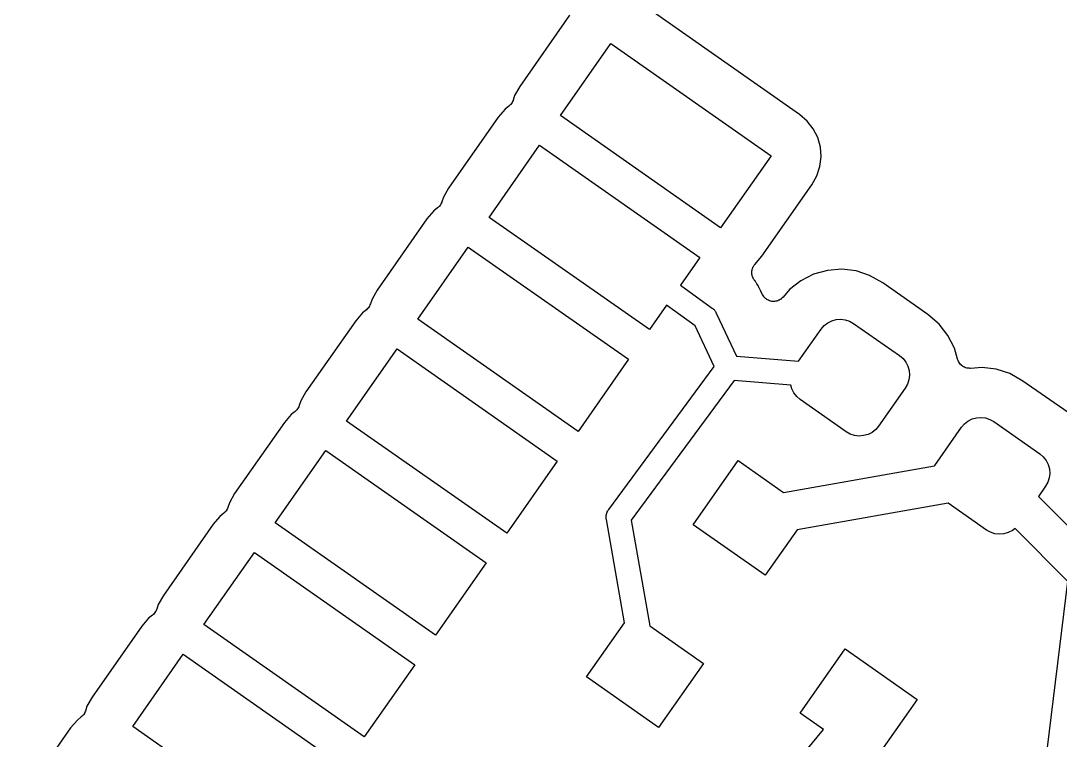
# Model space of a CAD drawing. Extents: x 4.9 to 6.91, y -5.73 to -3.72.
# Drawn here: x 5.8078 to 6.226, y -4.8033 to -4.5139 of the extents above; entities that cross this region are included whole.
import ezdxf

# ---------------------------------------------------------------- set-up
doc = ezdxf.new("R2010")
doc.units = 0
doc.header["$MEASUREMENT"] = 0
doc.layers.add('BLACK', color=7, linetype='CONTINUOUS')

msp = doc.modelspace()

# ---------------------------------------------------------------- linework, layer by layer
at = {"layer": 'BLACK', "linetype": 'CONTINUOUS'}
for p, q in [((6.12104, -4.55156), (6.05695, -4.50668)), ((6.02858, -4.51168), (6.00854, -4.54031)), ((6.02488, -4.55205), (6.0452, -4.52302)), ((6.0452, -4.52302), (6.1097, -4.56819)), ((6.00854, -4.54031), (6.00649, -4.54395)), ((6.00584, -4.54592), (6.00565, -4.54634)), ((6.00586, -4.54587), (6.00584, -4.54592)), ((6.00587, -4.54585), (6.00586, -4.54586)), ((6.00586, -4.54586), (6.00586, -4.54587)), ((6.00586, -4.54587), (6.00586, -4.54587)), ((6.00649, -4.54395), (6.00587, -4.54585)), ((6.00263, -4.54946), (5.9999, -4.55264)), ((6.0042, -4.54823), (6.00263, -4.54946)), ((6.00453, -4.54791), (6.0042, -4.54823)), ((6.00487, -4.5476), (6.00453, -4.54791)), ((6.00488, -4.54758), (6.00487, -4.5476)), ((6.00491, -4.54756), (6.00488, -4.54758)), ((6.00517, -4.54718), (6.00491, -4.54756)), ((6.00544, -4.54681), (6.00517, -4.54718)), ((6.00545, -4.54678), (6.00544, -4.54681)), ((6.00547, -4.54676), (6.00545, -4.54678)), ((6.00565, -4.54634), (6.00547, -4.54676)), ((5.9999, -4.55264), (5.97986, -4.58126)), ((6.08938, -4.59721), (6.02488, -4.55205)), ((6.12422, -4.55429), (6.12104, -4.55156)), ((6.12665, -4.55739), (6.12422, -4.55429)), ((6.12844, -4.5609), (6.12665, -4.55739)), ((6.1295, -4.5647), (6.12844, -4.5609)), ((5.9962, -4.59301), (6.01653, -4.56398)), ((6.01653, -4.56398), (6.08103, -4.60914)), ((6.1298, -4.56863), (6.1295, -4.5647)), ((6.1097, -4.56819), (6.08938, -4.59721)), ((6.12933, -4.57254), (6.1298, -4.56863)), ((6.1281, -4.57628), (6.12933, -4.57254)), ((6.12605, -4.57993), (6.1281, -4.57628)), ((5.97986, -4.58126), (5.97781, -4.58491)), ((6.106, -4.60855), (6.12605, -4.57993)), ((5.97676, -4.58776), (5.97649, -4.58814)), ((5.97677, -4.58774), (5.97676, -4.58776)), ((5.97679, -4.58772), (5.97677, -4.58774)), ((5.97697, -4.5873), (5.97679, -4.58772)), ((5.97716, -4.58688), (5.97697, -4.5873)), ((5.97718, -4.58682), (5.97716, -4.58688)), ((5.97719, -4.58681), (5.97718, -4.58682)), ((5.97718, -4.58682), (5.97718, -4.58682)), ((5.97718, -4.58682), (5.97718, -4.58682)), ((5.97781, -4.58491), (5.97719, -4.58681)), ((5.97395, -4.59042), (5.97122, -4.5936)), ((5.97552, -4.58919), (5.97395, -4.59042)), ((5.97585, -4.58887), (5.97552, -4.58919)), ((5.97619, -4.58856), (5.97585, -4.58887)), ((5.97621, -4.58853), (5.97619, -4.58856)), ((5.97623, -4.58851), (5.97621, -4.58853)), ((5.97649, -4.58814), (5.97623, -4.58851)), ((5.97122, -4.5936), (5.95118, -4.62222)), ((6.0607, -4.63817), (5.9962, -4.59301)), ((5.96752, -4.63396), (5.98785, -4.60494)), ((5.98785, -4.60494), (6.05235, -4.6501)), ((6.1031, -4.61194), (6.106, -4.60855)), ((6.08103, -4.60914), (6.07326, -4.62023)), ((6.10239, -4.61301), (6.10247, -4.61288)), ((6.10247, -4.61288), (6.10254, -4.61274)), ((6.10254, -4.61274), (6.10273, -4.61247)), ((6.10273, -4.61247), (6.1029, -4.61218)), ((6.1029, -4.61218), (6.10301, -4.61207)), ((6.10301, -4.61207), (6.1031, -4.61194)), ((6.1019, -4.61489), (6.10192, -4.61474)), ((6.10191, -4.61523), (6.1019, -4.61489)), ((6.1019, -4.61556), (6.10191, -4.61523)), ((6.10193, -4.61571), (6.1019, -4.61556)), ((6.10192, -4.61474), (6.10193, -4.61459)), ((6.10193, -4.61459), (6.102, -4.61426)), ((6.10194, -4.61587), (6.10193, -4.61571)), ((6.10201, -4.61619), (6.10194, -4.61587)), ((6.102, -4.61426), (6.10205, -4.61393)), ((6.10207, -4.61652), (6.10201, -4.61619)), ((6.10205, -4.61393), (6.10211, -4.61378)), ((6.10212, -4.61667), (6.10207, -4.61652)), ((6.10211, -4.61378), (6.10214, -4.61363)), ((6.10216, -4.61682), (6.10212, -4.61667)), ((6.10214, -4.61363), (6.10228, -4.61333)), ((6.1023, -4.61712), (6.10216, -4.61682)), ((6.10228, -4.61333), (6.10239, -4.61301)), ((6.1268, -4.61586), (6.12165, -4.61847)), ((6.13236, -4.61431), (6.1268, -4.61586)), ((6.13811, -4.61387), (6.13236, -4.61431)), ((6.14385, -4.61456), (6.13811, -4.61387)), ((6.14933, -4.61635), (6.14385, -4.61456)), ((6.15458, -4.61931), (6.14933, -4.61635)), ((6.07326, -4.62023), (6.0856, -4.62922)), ((6.10242, -4.61743), (6.1023, -4.61712)), ((6.1025, -4.61756), (6.10242, -4.61743)), ((6.10256, -4.6177), (6.1025, -4.61756)), ((6.10276, -4.61798), (6.10256, -4.6177)), ((6.10294, -4.61826), (6.10276, -4.61798)), ((6.10304, -4.61837), (6.10294, -4.61826)), ((6.10313, -4.6185), (6.10304, -4.61837)), ((6.10318, -4.61855), (6.10313, -4.6185)), ((6.10321, -4.61859), (6.10318, -4.61855)), ((6.10364, -4.6193), (6.10321, -4.61859)), ((6.10378, -4.61949), (6.10364, -4.6193)), ((6.1039, -4.61969), (6.10378, -4.61949)), ((6.10394, -4.61975), (6.1039, -4.61969)), ((6.10444, -4.62041), (6.10394, -4.61975)), ((6.10494, -4.62144), (6.10444, -4.62041)), ((6.12165, -4.61847), (6.11711, -4.62204)), ((6.17272, -4.63201), (6.15458, -4.61931)), ((5.95118, -4.62222), (5.94913, -4.62587)), ((6.10501, -4.62156), (6.10494, -4.62144)), ((6.10555, -4.62271), (6.10501, -4.62156)), ((6.10557, -4.62276), (6.10555, -4.62271)), ((6.10555, -4.62271), (6.10555, -4.62271)), ((6.10619, -4.62402), (6.10557, -4.62276)), ((6.1062, -4.62405), (6.10619, -4.62402)), ((6.10622, -4.62408), (6.1062, -4.62405)), ((6.10646, -4.62447), (6.10622, -4.62408)), ((6.10669, -4.62485), (6.10646, -4.62447)), ((6.10672, -4.62488), (6.10669, -4.62485)), ((6.10673, -4.62491), (6.10672, -4.62488)), ((6.10705, -4.62524), (6.10673, -4.62491)), ((6.10735, -4.62557), (6.10705, -4.62524)), ((6.11439, -4.6252), (6.11406, -4.6255)), ((6.11441, -4.62517), (6.11439, -4.6252)), ((6.11444, -4.62515), (6.11441, -4.62517)), ((6.11448, -4.6251), (6.11444, -4.62515)), ((6.11711, -4.62204), (6.11448, -4.6251)), ((5.94751, -4.62951), (5.94717, -4.62983)), ((5.94753, -4.62949), (5.94751, -4.62951)), ((5.94755, -4.62947), (5.94753, -4.62949)), ((5.94781, -4.6291), (5.94755, -4.62947)), ((5.94808, -4.62872), (5.94781, -4.6291)), ((5.94809, -4.6287), (5.94808, -4.62872)), ((5.94811, -4.62867), (5.94809, -4.6287)), ((5.94829, -4.62825), (5.94811, -4.62867)), ((5.94849, -4.62783), (5.94829, -4.62825)), ((5.9485, -4.62778), (5.94849, -4.62783)), ((5.94851, -4.62777), (5.9485, -4.62778)), ((5.9485, -4.62778), (5.9485, -4.62778)), ((5.9485, -4.62778), (5.9485, -4.62778)), ((5.94913, -4.62587), (5.94851, -4.62777)), ((6.06762, -4.62829), (6.0607, -4.63817)), ((6.07915, -4.6367), (6.06762, -4.62829)), ((6.0856, -4.62922), (6.08562, -4.62923)), ((6.08562, -4.62923), (6.08599, -4.6295)), ((6.08599, -4.6295), (6.08616, -4.62963)), ((6.08616, -4.62963), (6.08618, -4.62965)), ((6.10738, -4.62559), (6.10735, -4.62557)), ((6.1074, -4.62562), (6.10738, -4.62559)), ((6.10778, -4.62588), (6.1074, -4.62562)), ((6.10814, -4.62615), (6.10778, -4.62588)), ((6.10817, -4.62616), (6.10814, -4.62615)), ((6.1082, -4.62618), (6.10817, -4.62616)), ((6.10861, -4.62637), (6.1082, -4.62618)), ((6.10903, -4.62656), (6.10861, -4.62637)), ((6.10906, -4.62657), (6.10903, -4.62656)), ((6.10909, -4.62658), (6.10906, -4.62657)), ((6.10953, -4.62668), (6.10909, -4.62658)), ((6.10997, -4.62679), (6.10953, -4.62668)), ((6.11001, -4.62679), (6.10997, -4.62679)), ((6.11004, -4.6268), (6.11001, -4.62679)), ((6.11049, -4.62682), (6.11004, -4.6268)), ((6.11095, -4.62684), (6.11049, -4.62682)), ((6.11098, -4.62683), (6.11095, -4.62684)), ((6.11102, -4.62683), (6.11098, -4.62683)), ((6.11146, -4.62676), (6.11102, -4.62683)), ((6.11191, -4.62669), (6.11146, -4.62676)), ((6.11195, -4.62668), (6.11191, -4.62669)), ((6.11198, -4.62667), (6.11195, -4.62668)), ((6.1124, -4.62651), (6.11198, -4.62667)), ((6.11283, -4.62636), (6.1124, -4.62651)), ((6.11286, -4.62634), (6.11283, -4.62636)), ((6.11289, -4.62633), (6.11286, -4.62634)), ((6.11328, -4.62609), (6.11289, -4.62633)), ((6.11367, -4.62586), (6.11328, -4.62609)), ((6.11369, -4.62583), (6.11367, -4.62586)), ((6.11372, -4.62582), (6.11369, -4.62583)), ((6.11406, -4.6255), (6.11372, -4.62582)), ((5.94527, -4.63138), (5.94255, -4.63456)), ((5.94684, -4.63015), (5.94527, -4.63138)), ((5.94717, -4.62983), (5.94684, -4.63015)), ((6.08618, -4.62965), (6.0864, -4.62981)), ((6.0864, -4.62981), (6.08654, -4.62997)), ((6.08654, -4.62997), (6.08671, -4.63011)), ((6.08671, -4.63011), (6.08687, -4.63033)), ((6.08687, -4.63033), (6.08705, -4.63053)), ((6.08705, -4.63053), (6.08716, -4.63071)), ((6.08716, -4.63071), (6.08729, -4.63089)), ((6.08729, -4.63089), (6.08741, -4.63113)), ((6.08741, -4.63113), (6.08742, -4.63115)), ((6.08742, -4.63115), (6.08751, -4.63135)), ((6.08751, -4.63135), (6.08771, -4.63176)), ((6.08771, -4.63176), (6.08772, -4.63178)), ((6.08772, -4.63178), (6.09576, -4.64887)), ((6.17729, -4.63593), (6.17272, -4.63201)), ((5.94255, -4.63456), (5.9225, -4.66318)), ((6.03202, -4.67913), (5.96752, -4.63396)), ((6.08682, -4.65298), (6.07915, -4.6367)), ((6.12076, -4.65087), (6.12981, -4.63794)), ((6.12981, -4.63794), (6.13101, -4.63655)), ((6.13101, -4.63655), (6.13245, -4.63542)), ((6.13245, -4.63542), (6.13408, -4.63459)), ((6.13408, -4.63459), (6.13585, -4.6341)), ((6.13585, -4.6341), (6.13768, -4.63396)), ((6.13768, -4.63396), (6.1395, -4.63418)), ((6.1395, -4.63418), (6.14124, -4.63475)), ((6.14124, -4.63475), (6.14284, -4.63565)), ((6.14284, -4.63565), (6.16138, -4.64863)), ((6.18085, -4.64047), (6.17729, -4.63593)), ((6.18346, -4.64562), (6.18085, -4.64047)), ((5.93884, -4.67492), (5.95917, -4.6459)), ((5.95917, -4.6459), (6.02367, -4.69106)), ((6.18471, -4.6501), (6.18346, -4.64562)), ((6.05235, -4.6501), (6.03202, -4.67913)), ((6.09576, -4.64887), (6.12076, -4.65087)), ((6.16138, -4.64863), (6.16277, -4.64983)), ((6.16277, -4.64983), (6.1639, -4.65127)), ((6.18488, -4.65054), (6.18471, -4.6501)), ((6.18505, -4.65098), (6.18488, -4.65054)), ((6.04438, -4.71051), (6.08682, -4.65298)), ((6.1639, -4.65127), (6.16473, -4.6529)), ((6.16473, -4.6529), (6.16522, -4.65467)), ((6.16522, -4.65467), (6.16536, -4.6565)), ((6.18506, -4.65099), (6.18505, -4.65098)), ((6.18507, -4.65101), (6.18506, -4.65099)), ((6.18532, -4.65141), (6.18507, -4.65101)), ((6.18557, -4.6518), (6.18532, -4.65141)), ((6.18558, -4.65182), (6.18557, -4.6518)), ((6.18559, -4.65184), (6.18558, -4.65182)), ((6.18591, -4.65218), (6.18559, -4.65184)), ((6.18623, -4.65252), (6.18591, -4.65218)), ((6.18625, -4.65253), (6.18623, -4.65252)), ((6.18626, -4.65254), (6.18625, -4.65253)), ((6.18665, -4.65281), (6.18626, -4.65254)), ((6.18703, -4.65308), (6.18665, -4.65281)), ((6.18705, -4.65309), (6.18703, -4.65308)), ((6.18706, -4.6531), (6.18705, -4.65309)), ((6.18749, -4.65329), (6.18706, -4.6531)), ((6.18792, -4.65349), (6.18749, -4.65329)), ((6.18794, -4.65349), (6.18792, -4.65349)), ((6.18795, -4.6535), (6.18794, -4.65349)), ((6.18841, -4.6536), (6.18795, -4.6535)), ((6.18887, -4.65371), (6.18841, -4.6536)), ((6.18889, -4.65371), (6.18887, -4.65371)), ((6.18891, -4.65372), (6.18889, -4.65371)), ((6.18937, -4.65373), (6.18891, -4.65372)), ((6.18984, -4.65375), (6.18937, -4.65373)), ((6.18988, -4.65374), (6.18984, -4.65375)), ((6.18991, -4.65374), (6.18988, -4.65374)), ((6.18988, -4.65374), (6.18988, -4.65374)), ((6.18988, -4.65374), (6.18988, -4.65374)), ((6.19455, -4.65339), (6.18991, -4.65374)), ((6.20028, -4.65408), (6.19455, -4.65339)), ((6.20577, -4.65587), (6.20028, -4.65408)), ((6.09485, -4.65867), (6.05344, -4.71481)), ((6.1176, -4.66049), (6.09485, -4.65867)), ((6.16514, -4.65832), (6.16457, -4.66006)), ((6.16536, -4.6565), (6.16514, -4.65832)), ((6.21101, -4.65883), (6.20577, -4.65587)), ((6.22916, -4.67153), (6.21101, -4.65883)), ((6.11803, -4.66202), (6.1176, -4.66049)), ((6.11886, -4.66365), (6.11803, -4.66202)), ((6.16368, -4.66166), (6.15295, -4.67697)), ((6.16457, -4.66006), (6.16368, -4.66166)), ((5.92045, -4.66683), (5.91983, -4.66873)), ((5.9225, -4.66318), (5.92045, -4.66683)), ((6.11999, -4.66509), (6.11886, -4.66365)), ((6.12138, -4.66629), (6.11999, -4.66509)), ((6.13993, -4.67927), (6.12138, -4.66629)), ((5.91816, -4.6711), (5.91659, -4.67234)), ((5.91849, -4.67079), (5.91816, -4.6711)), ((5.91883, -4.67047), (5.91849, -4.67079)), ((5.91885, -4.67045), (5.91883, -4.67047)), ((5.91887, -4.67043), (5.91885, -4.67045)), ((5.91913, -4.67005), (5.91887, -4.67043)), ((5.9194, -4.66968), (5.91913, -4.67005)), ((5.91941, -4.66965), (5.9194, -4.66968)), ((5.91943, -4.66963), (5.91941, -4.66965)), ((5.91961, -4.66921), (5.91943, -4.66963)), ((5.91981, -4.66879), (5.91961, -4.66921)), ((5.91982, -4.66874), (5.91981, -4.66879)), ((5.91983, -4.66873), (5.91982, -4.66874)), ((5.91982, -4.66874), (5.91982, -4.66874)), ((5.91982, -4.66874), (5.91982, -4.66874)), ((5.91387, -4.67551), (5.89382, -4.70414)), ((5.91659, -4.67234), (5.91387, -4.67551)), ((6.00334, -4.72009), (5.93884, -4.67492)), ((6.18744, -4.67607), (6.18889, -4.67494)), ((6.18889, -4.67494), (6.19052, -4.67411)), ((6.19052, -4.67411), (6.19229, -4.67362)), ((6.19229, -4.67362), (6.19411, -4.67348)), ((6.19411, -4.67348), (6.19593, -4.6737)), ((6.19593, -4.6737), (6.19768, -4.67427)), ((6.19768, -4.67427), (6.19927, -4.67517)), ((6.19927, -4.67517), (6.21782, -4.68815)), ((6.14152, -4.68017), (6.13993, -4.67927)), ((6.15031, -4.6795), (6.14868, -4.68033)), ((6.15176, -4.67837), (6.15031, -4.6795)), ((6.15295, -4.67697), (6.15176, -4.67837)), ((6.17552, -4.69278), (6.18625, -4.67746)), ((6.18625, -4.67746), (6.18744, -4.67607)), ((6.14327, -4.68074), (6.14152, -4.68017)), ((6.14509, -4.68096), (6.14327, -4.68074)), ((6.14691, -4.68082), (6.14509, -4.68096)), ((6.14868, -4.68033), (6.14691, -4.68082)), ((5.91017, -4.71588), (5.93049, -4.68685)), ((5.93049, -4.68685), (5.99499, -4.73202)), ((6.21782, -4.68815), (6.21921, -4.68934)), ((6.02367, -4.69106), (6.00334, -4.72009)), ((6.07832, -4.71664), (6.09638, -4.69084)), ((6.09638, -4.69084), (6.11467, -4.70364)), ((6.21921, -4.68934), (6.22034, -4.69079)), ((6.22034, -4.69079), (6.22117, -4.69242)), ((6.11467, -4.70364), (6.17544, -4.69293)), ((6.17544, -4.69293), (6.17552, -4.69278)), ((6.22117, -4.69242), (6.22166, -4.69419)), ((6.2218, -4.69601), (6.22158, -4.69783)), ((6.22166, -4.69419), (6.2218, -4.69601)), ((6.22101, -4.69958), (6.22011, -4.70117)), ((6.22158, -4.69783), (6.22101, -4.69958)), ((5.89382, -4.70414), (5.89177, -4.70779)), ((6.22011, -4.70117), (6.21724, -4.70528)), ((5.89177, -4.70779), (5.89115, -4.70968)), ((6.1809, -4.70796), (6.12015, -4.71867)), ((6.19636, -4.71879), (6.1809, -4.70796)), ((6.21724, -4.70528), (6.24058, -4.72865)), ((5.88948, -4.71206), (5.88791, -4.71329)), ((5.88982, -4.71174), (5.88948, -4.71206)), ((5.89015, -4.71143), (5.88982, -4.71174)), ((5.89017, -4.71141), (5.89015, -4.71143)), ((5.89019, -4.71139), (5.89017, -4.71141)), ((5.89045, -4.71101), (5.89019, -4.71139)), ((5.89072, -4.71064), (5.89045, -4.71101)), ((5.89073, -4.71061), (5.89072, -4.71064)), ((5.89075, -4.71059), (5.89073, -4.71061)), ((5.89094, -4.71017), (5.89075, -4.71059)), ((5.89113, -4.70975), (5.89094, -4.71017)), ((5.89115, -4.7097), (5.89113, -4.70975)), ((5.89115, -4.70968), (5.89115, -4.7097)), ((5.89115, -4.7097), (5.89115, -4.7097)), ((5.89115, -4.7097), (5.89115, -4.7097)), ((6.04329, -4.71335), (6.04335, -4.71293)), ((6.04335, -4.71293), (6.0434, -4.7125)), ((6.0434, -4.7125), (6.04342, -4.71245)), ((6.04342, -4.71245), (6.04343, -4.71239)), ((6.04343, -4.71239), (6.04357, -4.71199)), ((6.04357, -4.71199), (6.04371, -4.71158)), ((6.04371, -4.71158), (6.04373, -4.71153)), ((6.04373, -4.71153), (6.04375, -4.71148)), ((6.04375, -4.71148), (6.04397, -4.71111)), ((6.04397, -4.71111), (6.04418, -4.71074)), ((6.04418, -4.71074), (6.04438, -4.71051)), ((5.88519, -4.71647), (5.86515, -4.74509)), ((5.88791, -4.71329), (5.88519, -4.71647)), ((5.97467, -4.76104), (5.91017, -4.71588)), ((6.04328, -4.71346), (6.04329, -4.71341)), ((6.04332, -4.71389), (6.04328, -4.71346)), ((6.04329, -4.71341), (6.04329, -4.71335)), ((6.04334, -4.71432), (6.04332, -4.71389)), ((6.04341, -4.71461), (6.04334, -4.71432)), ((6.05065, -4.75615), (6.04341, -4.71461)), ((6.05344, -4.71481), (6.06083, -4.75726)), ((6.10734, -4.73696), (6.07832, -4.71664)), ((6.12015, -4.71867), (6.10734, -4.73696)), ((6.19796, -4.71969), (6.19636, -4.71879)), ((6.1997, -4.72026), (6.19796, -4.71969)), ((6.20152, -4.72048), (6.1997, -4.72026)), ((6.20335, -4.72034), (6.20152, -4.72048)), ((6.20512, -4.71984), (6.20335, -4.72034)), ((6.20675, -4.71902), (6.20512, -4.71984)), ((6.20784, -4.71816), (6.20675, -4.71902)), ((6.22912, -4.73946), (6.20784, -4.71816)), ((5.88149, -4.75684), (5.90181, -4.72781)), ((5.90181, -4.72781), (5.96631, -4.77298)), ((5.99499, -4.73202), (5.97467, -4.76104)), ((6.21229, -4.87681), (6.22912, -4.73946)), ((5.86515, -4.74509), (5.86309, -4.74874)), ((5.86245, -4.75071), (5.86226, -4.75113)), ((5.86247, -4.75065), (5.86245, -4.75071)), ((5.86309, -4.74874), (5.86247, -4.75064)), ((5.86247, -4.75064), (5.86247, -4.75065)), ((5.86247, -4.75065), (5.86247, -4.75065)), ((5.86247, -4.75065), (5.86247, -4.75065)), ((5.85923, -4.75425), (5.85651, -4.75743)), ((5.86081, -4.75302), (5.85923, -4.75425)), ((5.86114, -4.7527), (5.86081, -4.75302)), ((5.86147, -4.75239), (5.86114, -4.7527)), ((5.86149, -4.75236), (5.86147, -4.75239)), ((5.86151, -4.75234), (5.86149, -4.75236)), ((5.86177, -4.75197), (5.86151, -4.75234)), ((5.86204, -4.7516), (5.86177, -4.75197)), ((5.86206, -4.75157), (5.86204, -4.7516)), ((5.86207, -4.75155), (5.86206, -4.75157)), ((5.86226, -4.75113), (5.86207, -4.75155)), ((5.85651, -4.75743), (5.83647, -4.78605)), ((5.94599, -4.802), (5.88149, -4.75684)), ((6.03541, -4.77791), (6.05065, -4.75615)), ((6.06083, -4.75726), (6.0825, -4.77243)), ((6.12137, -4.79244), (6.13943, -4.76664)), ((6.13943, -4.76664), (6.16846, -4.78696)), ((5.85281, -4.79779), (5.87313, -4.76877)), ((5.87313, -4.76877), (5.93763, -4.81393)), ((5.96631, -4.77298), (5.94599, -4.802)), ((6.0825, -4.77243), (6.06444, -4.79823)), ((6.06444, -4.79823), (6.03541, -4.77791)), ((5.83647, -4.78605), (5.83441, -4.7897)), ((6.16846, -4.78696), (6.15039, -4.81276)), ((5.83336, -4.79255), (5.8331, -4.79293)), ((5.83338, -4.79253), (5.83336, -4.79255)), ((5.83339, -4.7925), (5.83338, -4.79253)), ((5.83358, -4.79208), (5.83339, -4.7925)), ((5.83377, -4.79166), (5.83358, -4.79208)), ((5.83379, -4.79161), (5.83377, -4.79166)), ((5.83441, -4.7897), (5.83379, -4.7916)), ((5.83379, -4.7916), (5.83379, -4.79161)), ((5.83379, -4.79161), (5.83379, -4.79161)), ((5.83379, -4.79161), (5.83379, -4.79161)), ((6.13076, -4.79901), (6.12137, -4.79244)), ((5.83056, -4.79521), (5.82783, -4.79839)), ((5.83213, -4.79398), (5.83056, -4.79521)), ((5.83246, -4.79366), (5.83213, -4.79398)), ((5.8328, -4.79334), (5.83246, -4.79366)), ((5.83281, -4.79332), (5.8328, -4.79334)), ((5.83283, -4.7933), (5.83281, -4.79332)), ((5.8331, -4.79293), (5.83283, -4.7933)), ((5.82783, -4.79839), (5.80779, -4.82701)), ((5.91731, -4.84296), (5.85281, -4.79779)), ((6.08464, -4.85444), (6.13076, -4.79901))]:
    msp.add_line(p, q, dxfattribs=at)

doc.saveas('drawing.dxf')
